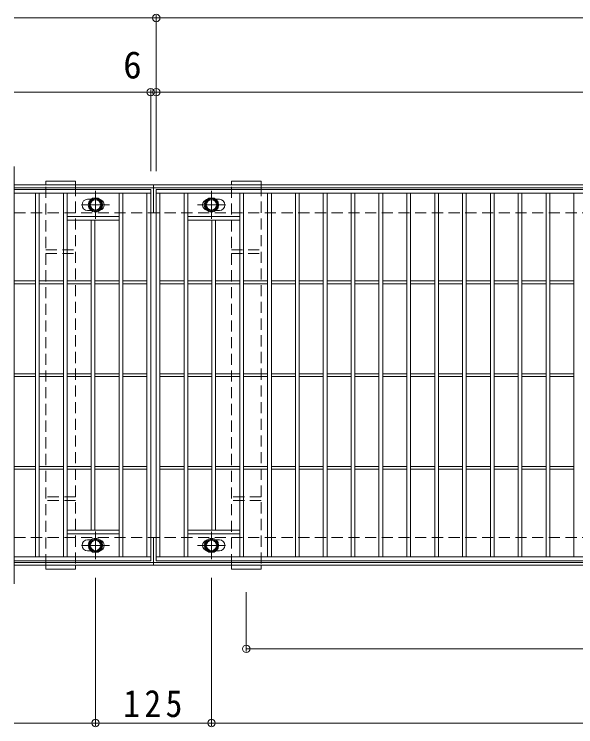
# Model space of a CAD drawing. Units: millimetres on the paper, enlarged 2 times, with parts at other scales. Extents: x -437 to 461, y -392 to 305.
# Drawn here: x -119 to 2, y 145 to 298.6 of the extents above; entities that cross this region are included whole.
import ezdxf
from ezdxf.enums import TextEntityAlignment as Align

# ---------------------------------------------------------------- set-up
doc = ezdxf.new("R2010")
doc.units = ezdxf.units.MM
doc.header["$LTSCALE"] = 2
doc.header["$PDMODE"] = 32
doc.header["$PDSIZE"] = 1.6
doc.linetypes.add('CHAIN1', pattern=[8, 5, -1, 1, -1])
doc.linetypes.add('DASHED1', pattern=[1.8, 1.2, -0.6])
for name, color, linetype, lineweight in [('C-1_躯体', 2, 'Continuous', 9), ('C-2_仕上', 3, 'Continuous', 9), ('C-4_文字', 7, 'Continuous', 9), ('C-8_ハッチ', 3, 'DASHED1', 9), ('C-B_衛生陶器', 2, 'Continuous', 9)]:
    doc.layers.add(name, color=color, linetype=linetype, lineweight=lineweight)
doc.styles.add('ＭＳ ゴシック', font='')
doc.styles.get('ＭＳ ゴシック').set_extended_font_data('MS Gothic')

msp = doc.modelspace()

# ---------------------------------------------------------------- linework, layer by layer
at = {"layer": 'C-1_躯体'}
for p, q in [((-119.021, 261.786), (140.979, 261.786)), ((-119.021, 261.186), (140.979, 261.186)), ((-89.021, 255.786), (-89.021, 261.786)), ((-89.021, 179.786), (-89.021, 185.786)), ((-119.021, 180.386), (140.979, 180.386)), ((-119.021, 179.786), (140.979, 179.786))]:
    msp.add_line(p, q, dxfattribs=at)
at = {"layer": 'C-1_躯体', "linetype": 'DASHED1'}
for p, q in [((-119.021, 255.786), (140.979, 255.786)), ((-119.021, 185.786), (140.979, 185.786))]:
    msp.add_line(p, q, dxfattribs=at)
at = {"layer": 'C-2_仕上'}
for p, q in [((-119.021, 265.786), (-119.021, 175.786)), ((-119.021, 260.786), (-89.621, 260.786)), ((-119.021, 259.986), (-89.621, 259.986)), ((-114.421, 181.586), (-114.421, 259.986)), ((-113.621, 181.586), (-113.621, 259.986)), ((-108.421, 181.586), (-108.421, 259.986)), ((-107.621, 181.586), (-107.621, 259.986)), ((-96.421, 181.586), (-96.421, 259.986)), ((-95.621, 181.586), (-95.621, 259.986)), ((-90.421, 259.986), (-90.421, 181.586)), ((-89.621, 180.786), (-89.621, 260.786)), ((-88.421, 260.786), (110.379, 260.786)), ((-88.421, 180.786), (-88.421, 260.786)), ((-88.421, 259.986), (110.379, 259.986)), ((-87.621, 181.586), (-87.621, 259.986)), ((-82.421, 181.586), (-82.421, 259.986)), ((-81.621, 181.586), (-81.621, 259.986)), ((-70.421, 181.586), (-70.421, 259.986)), ((-69.621, 181.586), (-69.621, 259.986)), ((-64.421, 181.586), (-64.421, 259.986)), ((-63.621, 181.586), (-63.621, 259.986)), ((-58.421, 181.586), (-58.421, 259.986)), ((-57.621, 181.586), (-57.621, 259.986)), ((-52.421, 181.586), (-52.421, 259.986)), ((-51.621, 181.586), (-51.621, 259.986)), ((-46.421, 181.586), (-46.421, 259.986)), ((-45.621, 181.586), (-45.621, 259.986)), ((-40.421, 181.586), (-40.421, 259.986)), ((-39.621, 181.586), (-39.621, 259.986)), ((-34.421, 181.586), (-34.421, 259.986)), ((-33.621, 181.586), (-33.621, 259.986)), ((-28.421, 181.586), (-28.421, 259.986)), ((-27.621, 181.586), (-27.621, 259.986)), ((-22.421, 181.586), (-22.421, 259.986)), ((-21.621, 181.586), (-21.621, 259.986)), ((-16.421, 181.586), (-16.421, 259.986)), ((-15.621, 181.586), (-15.621, 259.986)), ((-10.421, 181.586), (-10.421, 259.986)), ((-9.621, 181.586), (-9.621, 259.986)), ((-4.421, 181.586), (-4.421, 259.986)), ((-3.621, 181.586), (-3.621, 259.986)), ((1.579, 181.586), (1.579, 259.986)), ((-103.221, 258.686), (-102.502, 258.686)), ((-75.54, 258.686), (-74.821, 258.686)), ((-96.421, 254.986), (-107.621, 254.986)), ((-102.502, 256.286), (-103.221, 256.286)), ((-81.621, 254.986), (-70.421, 254.986)), ((-74.821, 256.286), (-75.54, 256.286)), ((-96.421, 254.186), (-107.621, 254.186)), ((-102.421, 187.386), (-102.421, 254.186)), ((-101.621, 187.386), (-101.621, 254.186)), ((-81.621, 254.186), (-70.421, 254.186)), ((-76.421, 187.386), (-76.421, 254.186)), ((-75.621, 187.386), (-75.621, 254.186)), ((-119.021, 241.086), (-114.421, 241.086)), ((-119.021, 240.486), (-114.421, 240.486)), ((-113.621, 241.086), (-108.421, 241.086)), ((-113.621, 240.486), (-108.421, 240.486)), ((-107.621, 241.086), (-102.421, 241.086)), ((-107.621, 240.486), (-102.421, 240.486)), ((-101.621, 241.086), (-96.421, 241.086)), ((-101.621, 240.486), (-96.421, 240.486)), ((-95.621, 241.086), (-90.421, 241.086)), ((-95.621, 240.486), (-90.421, 240.486)), ((-87.621, 241.086), (-82.421, 241.086)), ((-87.621, 240.486), (-82.421, 240.486)), ((-81.621, 241.086), (-76.421, 241.086)), ((-81.621, 240.486), (-76.421, 240.486)), ((-75.621, 241.086), (-70.421, 241.086)), ((-75.621, 240.486), (-70.421, 240.486)), ((-69.621, 241.086), (-64.421, 241.086)), ((-69.621, 240.486), (-64.421, 240.486)), ((-63.621, 241.086), (-58.421, 241.086)), ((-63.621, 240.486), (-58.421, 240.486)), ((-57.621, 241.086), (-52.421, 241.086)), ((-57.621, 240.486), (-52.421, 240.486)), ((-51.621, 241.086), (-46.421, 241.086)), ((-51.621, 240.486), (-46.421, 240.486)), ((-45.621, 241.086), (-40.421, 241.086)), ((-45.621, 240.486), (-40.421, 240.486)), ((-39.621, 241.086), (-34.421, 241.086)), ((-39.621, 240.486), (-34.421, 240.486)), ((-33.621, 241.086), (-28.421, 241.086)), ((-33.621, 240.486), (-28.421, 240.486)), ((-27.621, 241.086), (-22.421, 241.086)), ((-27.621, 240.486), (-22.421, 240.486)), ((-21.621, 241.086), (-16.421, 241.086)), ((-21.621, 240.486), (-16.421, 240.486)), ((-15.621, 241.086), (-10.421, 241.086)), ((-15.621, 240.486), (-10.421, 240.486)), ((-9.621, 241.086), (-4.421, 241.086)), ((-9.621, 240.486), (-4.421, 240.486)), ((-3.621, 241.086), (1.579, 241.086)), ((-3.621, 240.486), (1.579, 240.486)), ((-119.021, 221.086), (-114.421, 221.086)), ((-119.021, 220.486), (-114.421, 220.486)), ((-113.621, 221.086), (-108.421, 221.086)), ((-113.621, 220.486), (-108.421, 220.486)), ((-107.621, 221.086), (-102.421, 221.086)), ((-107.621, 220.486), (-102.421, 220.486)), ((-101.621, 221.086), (-96.421, 221.086)), ((-101.621, 220.486), (-96.421, 220.486)), ((-95.621, 221.086), (-90.421, 221.086)), ((-95.621, 220.486), (-90.421, 220.486)), ((-87.621, 221.086), (-82.421, 221.086)), ((-87.621, 220.486), (-82.421, 220.486)), ((-81.621, 221.086), (-76.421, 221.086)), ((-81.621, 220.486), (-76.421, 220.486)), ((-75.621, 221.086), (-70.421, 221.086)), ((-75.621, 220.486), (-70.421, 220.486)), ((-69.621, 221.086), (-64.421, 221.086)), ((-69.621, 220.486), (-64.421, 220.486)), ((-63.621, 221.086), (-58.421, 221.086)), ((-63.621, 220.486), (-58.421, 220.486)), ((-57.621, 221.086), (-52.421, 221.086)), ((-57.621, 220.486), (-52.421, 220.486)), ((-51.621, 221.086), (-46.421, 221.086)), ((-51.621, 220.486), (-46.421, 220.486)), ((-45.621, 221.086), (-40.421, 221.086)), ((-45.621, 220.486), (-40.421, 220.486)), ((-39.621, 221.086), (-34.421, 221.086)), ((-39.621, 220.486), (-34.421, 220.486)), ((-33.621, 221.086), (-28.421, 221.086)), ((-33.621, 220.486), (-28.421, 220.486)), ((-27.621, 221.086), (-22.421, 221.086)), ((-27.621, 220.486), (-22.421, 220.486)), ((-21.621, 221.086), (-16.421, 221.086)), ((-21.621, 220.486), (-16.421, 220.486)), ((-15.621, 221.086), (-10.421, 221.086)), ((-15.621, 220.486), (-10.421, 220.486)), ((-9.621, 221.086), (-4.421, 221.086)), ((-9.621, 220.486), (-4.421, 220.486)), ((-3.621, 221.086), (1.579, 221.086)), ((-3.621, 220.486), (1.579, 220.486)), ((-119.021, 201.086), (-114.421, 201.086)), ((-119.021, 200.486), (-114.421, 200.486)), ((-113.621, 201.086), (-108.421, 201.086)), ((-113.621, 200.486), (-108.421, 200.486)), ((-107.621, 201.086), (-102.421, 201.086)), ((-107.621, 200.486), (-102.421, 200.486)), ((-101.621, 201.086), (-96.421, 201.086)), ((-101.621, 200.486), (-96.421, 200.486)), ((-95.621, 201.086), (-90.421, 201.086)), ((-95.621, 200.486), (-90.421, 200.486)), ((-87.621, 201.086), (-82.421, 201.086)), ((-87.621, 200.486), (-82.421, 200.486)), ((-81.621, 201.086), (-76.421, 201.086)), ((-81.621, 200.486), (-76.421, 200.486)), ((-75.621, 201.086), (-70.421, 201.086)), ((-75.621, 200.486), (-70.421, 200.486)), ((-69.621, 201.086), (-64.421, 201.086)), ((-69.621, 200.486), (-64.421, 200.486)), ((-63.621, 201.086), (-58.421, 201.086)), ((-63.621, 200.486), (-58.421, 200.486)), ((-57.621, 201.086), (-52.421, 201.086)), ((-57.621, 200.486), (-52.421, 200.486)), ((-51.621, 201.086), (-46.421, 201.086)), ((-51.621, 200.486), (-46.421, 200.486)), ((-45.621, 201.086), (-40.421, 201.086)), ((-45.621, 200.486), (-40.421, 200.486)), ((-39.621, 201.086), (-34.421, 201.086)), ((-39.621, 200.486), (-34.421, 200.486)), ((-33.621, 201.086), (-28.421, 201.086)), ((-33.621, 200.486), (-28.421, 200.486)), ((-27.621, 201.086), (-22.421, 201.086)), ((-27.621, 200.486), (-22.421, 200.486)), ((-21.621, 201.086), (-16.421, 201.086)), ((-21.621, 200.486), (-16.421, 200.486)), ((-15.621, 201.086), (-10.421, 201.086)), ((-15.621, 200.486), (-10.421, 200.486)), ((-9.621, 201.086), (-4.421, 201.086)), ((-9.621, 200.486), (-4.421, 200.486)), ((-3.621, 201.086), (1.579, 201.086)), ((-3.621, 200.486), (1.579, 200.486)), ((-96.421, 187.386), (-107.621, 187.386)), ((-96.421, 186.586), (-107.621, 186.586)), ((-81.621, 187.386), (-70.421, 187.386)), ((-81.621, 186.586), (-70.421, 186.586)), ((-103.221, 185.286), (-102.502, 185.286)), ((-75.54, 185.286), (-74.821, 185.286)), ((-102.502, 182.886), (-103.221, 182.886)), ((-74.821, 182.886), (-75.54, 182.886)), ((-89.621, 181.586), (-119.021, 181.586)), ((110.379, 181.586), (-88.421, 181.586)), ((-89.621, 180.786), (-119.021, 180.786)), ((110.379, 180.786), (-88.421, 180.786))]:
    msp.add_line(p, q, dxfattribs=at)
for centre, start, end in [((-103.221, 257.486), 90, 180), ((-100.821, 257.486), 0, 73.66518), ((-77.221, 257.486), 106.33482, 180), ((-74.821, 257.486), 0, 90), ((-103.221, 257.486), 180, 270), ((-100.821, 257.486), 286.33482, 0), ((-77.221, 257.486), 180, 253.66518), ((-74.821, 257.486), 270, 0), ((-103.221, 184.086), 90, 180), ((-100.821, 184.086), 0, 73.66518), ((-77.221, 184.086), 106.33482, 180), ((-74.821, 184.086), 0, 90), ((-103.221, 184.086), 180, 270), ((-100.821, 184.086), 286.33482, 0), ((-77.221, 184.086), 180, 253.66518), ((-74.821, 184.086), 270, 0)]:
    msp.add_arc(centre, 1.2, start, end, dxfattribs=at)
at = {"layer": 'C-4_文字'}
for p, q in [((-88.421, 298.386), (-88.421, 264.786)), ((-119.021, 297.786), (-88.421, 297.786)), ((-88.421, 297.786), (111.579, 297.786)), ((-119.021, 281.786), (-89.621, 281.786)), ((-89.621, 282.386), (-89.621, 264.786)), ((-89.621, 281.786), (-88.421, 281.786)), ((-88.421, 281.786), (110.379, 281.786)), ((-101.521, 145.186), (-101.521, 177.086)), ((-76.521, 145.186), (-76.521, 177.086)), ((-69.021, 161.186), (-69.021, 173.986)), ((-69.021, 161.786), (110.979, 161.786)), ((-101.521, 145.786), (-119.021, 145.786)), ((-101.521, 145.786), (-76.521, 145.786)), ((-76.521, 145.786), (98.479, 145.786))]:
    msp.add_line(p, q, dxfattribs=at)
for p in [(-88.421, 297.786), (-89.621, 281.786), (-88.421, 281.786), (-69.021, 161.786), (-101.521, 145.786), (-76.521, 145.786)]:
    msp.add_point(p, dxfattribs=at)
at = {"layer": 'C-8_ハッチ', "linetype": 'Continuous'}
for p, q in [((-112.221, 262.586), (-105.821, 262.586)), ((-112.221, 261.786), (-112.221, 262.586)), ((-105.821, 262.586), (-105.821, 261.786)), ((-72.221, 262.586), (-65.821, 262.586)), ((-72.221, 261.786), (-72.221, 262.586)), ((-65.821, 262.586), (-65.821, 261.786)), ((-112.221, 178.986), (-112.221, 179.786)), ((-72.221, 178.986), (-72.221, 179.786))]:
    msp.add_line(p, q, dxfattribs=at)
at = {"layer": 'C-8_ハッチ'}
for p, q in [((-112.221, 261.786), (-105.821, 261.786)), ((-112.221, 179.786), (-112.221, 261.786)), ((-105.821, 261.786), (-105.821, 179.786)), ((-72.221, 261.786), (-65.821, 261.786)), ((-72.221, 179.786), (-72.221, 261.786)), ((-65.821, 261.786), (-65.821, 179.786)), ((-112.221, 247.786), (-105.821, 247.786)), ((-72.221, 247.786), (-65.821, 247.786)), ((-112.221, 246.986), (-105.821, 246.986)), ((-72.221, 246.986), (-65.821, 246.986)), ((-105.821, 194.586), (-112.221, 194.586)), ((-105.821, 193.786), (-112.221, 193.786)), ((-65.821, 194.586), (-72.221, 194.586)), ((-65.821, 193.786), (-72.221, 193.786)), ((-105.821, 179.786), (-112.221, 179.786)), ((-65.821, 179.786), (-72.221, 179.786))]:
    msp.add_line(p, q, dxfattribs=at)
at = {"layer": 'C-8_ハッチ', "linetype": 'Continuous'}
for points in [[(-105.821, 179.786), (-105.821, 178.986), (-112.221, 178.986)], [(-65.821, 179.786), (-65.821, 178.986), (-72.221, 178.986)]]:
    msp.add_lwpolyline(points, dxfattribs=at)
at = {"layer": 'C-B_衛生陶器', "color": 7, "linetype": 'CHAIN1'}
for p, q in [((-101.521, 254.486), (-101.521, 260.486)), ((-76.521, 254.486), (-76.521, 260.486)), ((-104.521, 257.486), (-98.521, 257.486)), ((-79.521, 257.486), (-73.521, 257.486)), ((-101.521, 181.086), (-101.521, 187.086)), ((-76.521, 181.086), (-76.521, 187.086)), ((-104.521, 184.086), (-98.521, 184.086)), ((-79.521, 184.086), (-73.521, 184.086))]:
    msp.add_line(p, q, dxfattribs=at)
at = {"layer": 'C-B_衛生陶器'}
for points in [[(-102.82, 256.736), (-101.521, 255.986), (-100.222, 256.736), (-100.222, 258.236), (-101.521, 258.986), (-102.82, 258.236)], [(-77.82, 256.736), (-76.521, 255.986), (-75.222, 256.736), (-75.222, 258.236), (-76.521, 258.986), (-77.82, 258.236)], [(-102.82, 183.336), (-101.521, 182.586), (-100.222, 183.336), (-100.222, 184.836), (-101.521, 185.586), (-102.82, 184.836)], [(-77.82, 183.336), (-76.521, 182.586), (-75.222, 183.336), (-75.222, 184.836), (-76.521, 185.586), (-77.82, 184.836)]]:
    msp.add_lwpolyline(points, close=True, dxfattribs=at)
for centre, radius in [((-101.521, 257.486), 1.55), ((-101.521, 257.486), 1.3), ((-101.521, 257.486), 1.1), ((-76.521, 257.486), 1.55), ((-76.521, 257.486), 1.3), ((-76.521, 257.486), 1.1), ((-101.521, 184.086), 1.55), ((-101.521, 184.086), 1.3), ((-101.521, 184.086), 1.1), ((-76.521, 184.086), 1.55), ((-76.521, 184.086), 1.3), ((-76.521, 184.086), 1.1)]:
    msp.add_circle(centre, radius, dxfattribs=at)

# ---------------------------------------------------------------- texts
at = {"layer": 'C-4_文字', "color": 2, "style": 'ＭＳ ゴシック'}
msp.add_text('6', height=5.865, dxfattribs=at).set_placement((-95.55, 282.986), align=Align.BOTTOM_LEFT)
at = {"layer": 'C-4_文字', "color": 2, "insert": (-95.521, 146.986), "char_height": 5.865, "attachment_point": 7, "style": 'ＭＳ ゴシック'}
msp.add_mtext('\\T1.27;\\W0.9;125', dxfattribs=at)

doc.saveas('drawing.dxf')
